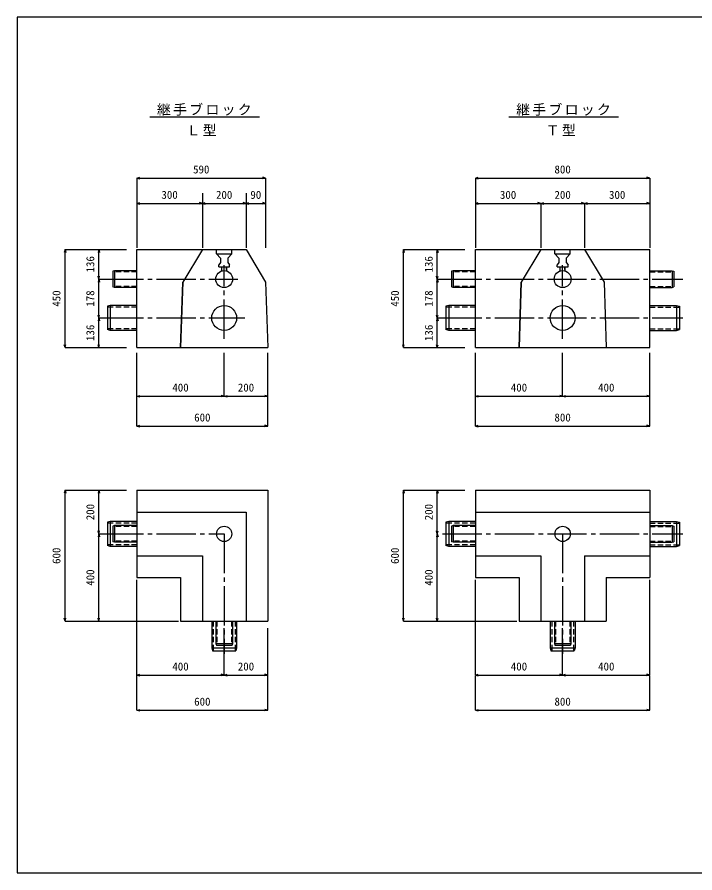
# Model space of a CAD drawing. Units: millimetres on the paper, enlarged 15 times, with parts at other scales. Extents: x -4937 to 2347, y -3080 to 1486.
# Drawn here: x -2095 to 235, y -1454 to 1486 of the extents above; entities that cross this region are included whole.
import ezdxf
from ezdxf.enums import TextEntityAlignment as Align

# ---------------------------------------------------------------- set-up
doc = ezdxf.new("R2010")
doc.units = ezdxf.units.MM
doc.header["$LTSCALE"] = 15
doc.linetypes.add('CHAIN2', pattern=[12, 9, -1, 1, -1])
doc.linetypes.add('DASHED1', pattern=[1.8, 1.2, -0.6])
for name, color, linetype in [('0-0_枠', 7, 'Continuous'), ('0-1', 3, 'Continuous'), ('0-2_パイプ', 4, 'Continuous'), ('0-4_ノズル', 7, 'Continuous'), ('0-6', 4, 'Continuous')]:
    doc.layers.add(name, color=color, linetype=linetype)
doc.styles.add('ＭＳ ゴシック', font='')
doc.styles.get('ＭＳ ゴシック').set_extended_font_data('MS Gothic')

msp = doc.modelspace()

# ---------------------------------------------------------------- linework, layer by layer
at = {"layer": '0-0_枠', "color": 5}
for p, q in [((-2094.86, 1486.01), (-2094.86, -1453.99)), ((2105.14, 1486.01), (-2094.86, 1486.01)), ((-2094.86, -1453.99), (2105.14, -1453.99))]:
    msp.add_line(p, q, dxfattribs=at)
at = {"layer": '0-1'}
for p, q in [((-1639.06, 1143.52), (-1262.11, 1143.52)), ((-404.62, 1143.52), (-27.67, 1143.52)), ((-1683.19, 687.94), (-1308.19, 687.94)), ((-1683.19, 350.44), (-1683.19, 687.94)), ((-1458.19, 687.94), (-1525.69, 575.44)), ((-1458.19, 687.94), (-1525.69, 575.44)), ((-1458.19, 687.94), (-1308.19, 687.94)), ((-1308.19, 687.94), (-1240.69, 575.44)), ((-519.96, 350.44), (-519.96, 687.94)), ((-519.96, 687.94), (80.04, 687.94)), ((-294.96, 687.94), (-362.46, 575.44)), ((-294.96, 687.94), (-362.46, 575.44)), ((-294.96, 687.94), (-144.96, 687.94)), ((-144.96, 687.94), (-77.46, 575.44)), ((80.04, 350.44), (80.04, 687.94)), ((-1533.19, 350.44), (-1525.69, 575.44)), ((-1525.69, 575.44), (-1533.19, 350.44)), ((-1240.69, 575.44), (-1233.19, 350.44)), ((-369.96, 350.44), (-362.46, 575.44)), ((-362.46, 575.44), (-369.96, 350.44)), ((-77.46, 575.44), (-69.96, 350.44)), ((-1683.19, 350.44), (-1233.19, 350.44)), ((-519.96, 350.44), (80.04, 350.44)), ((-1683.19, -139.46), (-1683.19, -439.46)), ((-1683.19, -139.46), (-1233.19, -139.46)), ((-1233.19, -139.46), (-1233.19, -589.46)), ((-519.96, -139.46), (-519.96, -439.46)), ((-519.96, -139.46), (80.04, -139.46)), ((80.04, -139.46), (80.04, -439.46)), ((-519.96, -214.46), (80.04, -214.46)), ((-1683.19, -364.46), (-1458.19, -364.46)), ((-1458.19, -364.46), (-1458.19, -589.46)), ((-519.96, -364.46), (-294.96, -364.46)), ((-294.96, -364.46), (-294.96, -589.46)), ((-144.96, -364.46), (-144.96, -589.46)), ((-144.96, -364.46), (80.04, -364.46)), ((-519.96, -439.46), (-369.96, -439.46)), ((-369.96, -439.46), (-369.96, -589.46)), ((-69.96, -439.46), (80.04, -439.46)), ((-69.96, -439.46), (-69.96, -589.46)), ((-1533.19, -589.46), (-1233.19, -589.46)), ((-369.96, -589.46), (-69.96, -589.46))]:
    msp.add_line(p, q, dxfattribs=at)
at = {"layer": '0-1', "color": 7, "linetype": 'CHAIN2'}
for p, q in [((-1383.19, 381.26), (-1383.19, 633.3)), ((-219.96, 381.26), (-219.96, 633.3)), ((-1795.69, 585.94), (-1335.83, 585.94)), ((-632.46, 585.94), (192.54, 585.94)), ((-1795.69, 452.44), (-1312.02, 452.44)), ((-632.46, 452.44), (192.54, 452.44)), ((-1795.69, -289.46), (-1383.19, -289.46)), ((-1383.19, -289.46), (-1383.19, -701.96)), ((-632.46, -289.46), (192.54, -289.46)), ((-219.96, -289.46), (-219.96, -701.96))]:
    msp.add_line(p, q, dxfattribs=at)
at = {"layer": '0-1', "color": 4}
for p, q in [((-519.96, -774.45), (-519.96, -446.96)), ((80.04, -774.45), (80.04, -446.96)), ((-219.96, -774.45), (-219.96, -613.61)), ((-519.96, -774.45), (-509.82, -771.73)), ((-519.96, -774.45), (-219.96, -774.45)), ((-519.96, -774.45), (-509.82, -777.16)), ((-519.96, -895.07), (-519.96, -777.16)), ((-219.96, -774.45), (-230.1, -771.73)), ((-219.96, -774.45), (-230.1, -777.16)), ((-219.96, -774.45), (-209.82, -771.73)), ((-219.96, -774.45), (80.04, -774.45)), ((-219.96, -774.45), (-209.82, -777.16)), ((80.04, -774.45), (69.9, -771.73)), ((80.04, -774.45), (69.9, -777.16)), ((80.04, -895.07), (80.04, -777.16)), ((-519.96, -895.07), (-509.82, -892.35)), ((-519.96, -895.07), (80.04, -895.07)), ((-519.96, -895.07), (-509.82, -897.79)), ((80.04, -895.07), (69.9, -892.35)), ((80.04, -895.07), (69.9, -897.79))]:
    msp.add_line(p, q, dxfattribs=at)
at = {"layer": '0-1'}
for points in [[(-1683.19, -214.46), (-1308.19, -214.46), (-1308.19, -589.46)], [(-1683.19, -439.46), (-1533.19, -439.46), (-1533.19, -589.46)]]:
    msp.add_lwpolyline(points, dxfattribs=at)
at = {"layer": '0-2_パイプ'}
for p, q in [((-1759.69, 614.44), (-1765.69, 612.83)), ((-1765.69, 612.83), (-1765.69, 559.04)), ((-1759.69, 614.44), (-1759.69, 557.44)), ((-1683.19, 614.44), (-1759.69, 614.44)), ((-596.46, 614.44), (-602.46, 612.83)), ((-602.46, 612.83), (-602.46, 559.04)), ((-596.46, 614.44), (-596.46, 557.44)), ((-519.96, 614.44), (-596.46, 614.44)), ((80.04, 614.44), (156.54, 614.44)), ((156.54, 614.44), (162.54, 612.83)), ((156.54, 614.44), (156.54, 557.44)), ((162.54, 612.83), (162.54, 559.04)), ((-1759.69, 557.44), (-1765.69, 559.04)), ((-596.46, 557.44), (-602.46, 559.04)), ((156.54, 557.44), (162.54, 559.04)), ((-1683.19, 557.44), (-1759.69, 557.44)), ((-519.96, 557.44), (-596.46, 557.44)), ((80.04, 557.44), (156.54, 557.44)), ((-1774.69, 495.19), (-1784.44, 492.57)), ((-1784.44, 492.57), (-1784.44, 412.3)), ((-1774.69, 495.19), (-1774.69, 409.69)), ((-1683.19, 495.19), (-1774.69, 495.19)), ((-611.46, 495.19), (-621.21, 492.57)), ((-621.21, 492.57), (-621.21, 412.3)), ((-611.46, 495.19), (-611.46, 409.69)), ((-519.96, 495.19), (-611.46, 495.19)), ((80.04, 495.19), (171.54, 495.19)), ((171.54, 495.19), (181.29, 492.57)), ((171.54, 495.19), (171.54, 409.69)), ((181.29, 492.57), (181.29, 412.3)), ((-1774.69, 409.69), (-1784.44, 412.3)), ((-611.46, 409.69), (-621.21, 412.3)), ((171.54, 409.69), (181.29, 412.3)), ((-1683.19, 409.69), (-1774.69, 409.69)), ((-519.96, 409.69), (-611.46, 409.69)), ((80.04, 409.69), (171.54, 409.69)), ((-1774.69, -246.71), (-1784.44, -249.32)), ((-1784.44, -249.32), (-1784.44, -329.6)), ((-1774.69, -246.71), (-1774.69, -332.21)), ((-1683.19, -246.71), (-1774.69, -246.71)), ((-1759.69, -260.96), (-1765.69, -262.57)), ((-1765.69, -262.57), (-1765.69, -316.35)), ((-1759.69, -260.96), (-1759.69, -317.96)), ((-1683.19, -260.96), (-1759.69, -260.96)), ((-611.46, -246.71), (-621.21, -249.32)), ((-621.21, -249.32), (-621.21, -329.6)), ((-611.46, -246.71), (-611.46, -332.21)), ((-519.96, -246.71), (-611.46, -246.71)), ((-596.46, -260.96), (-602.46, -262.57)), ((-602.46, -262.57), (-602.46, -316.35)), ((-596.46, -260.96), (-596.46, -317.96)), ((-519.96, -260.96), (-596.46, -260.96)), ((80.04, -246.71), (171.54, -246.71)), ((80.04, -260.96), (156.54, -260.96)), ((156.54, -260.96), (162.54, -262.57)), ((156.54, -260.96), (156.54, -317.96)), ((162.54, -262.57), (162.54, -316.35)), ((171.54, -246.71), (181.29, -249.32)), ((171.54, -246.71), (171.54, -332.21)), ((181.29, -249.32), (181.29, -329.6)), ((-1759.69, -317.96), (-1765.69, -316.35)), ((-1683.19, -317.96), (-1759.69, -317.96)), ((-596.46, -317.96), (-602.46, -316.35)), ((-519.96, -317.96), (-596.46, -317.96)), ((80.04, -317.96), (156.54, -317.96)), ((156.54, -317.96), (162.54, -316.35)), ((-1774.69, -332.21), (-1784.44, -329.6)), ((-1683.19, -332.21), (-1774.69, -332.21)), ((-611.46, -332.21), (-621.21, -329.6)), ((-519.96, -332.21), (-611.46, -332.21)), ((80.04, -332.21), (171.54, -332.21)), ((171.54, -332.21), (181.29, -329.6)), ((-1425.94, -589.46), (-1425.94, -680.96)), ((-1411.69, -589.46), (-1411.69, -665.96)), ((-1354.69, -589.46), (-1354.69, -665.96)), ((-1340.44, -589.46), (-1340.44, -680.96)), ((-262.71, -589.46), (-262.71, -680.96)), ((-248.46, -589.46), (-248.46, -665.96)), ((-191.46, -589.46), (-191.46, -665.96)), ((-177.21, -589.46), (-177.21, -680.96)), ((-1411.69, -665.96), (-1410.08, -671.96)), ((-1411.69, -665.96), (-1354.69, -665.96)), ((-1410.08, -671.96), (-1356.3, -671.96)), ((-1354.69, -665.96), (-1356.3, -671.96)), ((-248.46, -665.96), (-246.85, -671.96)), ((-248.46, -665.96), (-191.46, -665.96)), ((-246.85, -671.96), (-193.07, -671.96)), ((-191.46, -665.96), (-193.07, -671.96)), ((-1425.94, -680.96), (-1423.33, -690.71)), ((-1425.94, -680.96), (-1340.44, -680.96)), ((-1423.33, -690.71), (-1343.05, -690.71)), ((-1340.44, -680.96), (-1343.05, -690.71)), ((-262.71, -680.96), (-260.1, -690.71)), ((-262.71, -680.96), (-177.21, -680.96)), ((-260.1, -690.71), (-179.82, -690.71)), ((-177.21, -680.96), (-179.82, -690.71))]:
    msp.add_line(p, q, dxfattribs=at)
at = {"layer": '0-2_パイプ', "linetype": 'DASHED1'}
for p, q in [((-1683.19, 611.06), (-1765.69, 611.06)), ((-519.96, 611.06), (-602.46, 611.06)), ((80.04, 611.06), (162.54, 611.06)), ((-1683.19, 560.81), (-1765.69, 560.81)), ((-519.96, 560.81), (-602.46, 560.81)), ((80.04, 560.81), (162.54, 560.81)), ((-1683.19, 489.86), (-1784.44, 489.86)), ((-519.96, 489.86), (-621.21, 489.86)), ((80.04, 489.86), (181.29, 489.86)), ((-1683.19, 415.01), (-1784.44, 415.01)), ((-519.96, 415.01), (-621.21, 415.01)), ((80.04, 415.01), (181.29, 415.01)), ((-1683.19, -252.04), (-1784.44, -252.04)), ((-1683.19, -264.34), (-1765.69, -264.34)), ((-519.96, -252.04), (-621.21, -252.04)), ((-519.96, -264.34), (-602.46, -264.34)), ((80.04, -252.04), (181.29, -252.04)), ((80.04, -264.34), (162.54, -264.34)), ((-1683.19, -314.59), (-1765.69, -314.59)), ((-519.96, -314.59), (-602.46, -314.59)), ((80.04, -314.59), (162.54, -314.59)), ((-1683.19, -326.89), (-1784.44, -326.89)), ((-519.96, -326.89), (-621.21, -326.89)), ((80.04, -326.89), (181.29, -326.89)), ((-1420.62, -589.46), (-1420.62, -690.71)), ((-1408.32, -589.46), (-1408.32, -671.96)), ((-1358.07, -589.46), (-1358.07, -671.96)), ((-1345.77, -589.46), (-1345.77, -690.71)), ((-257.38, -589.46), (-257.38, -690.71)), ((-245.08, -589.46), (-245.08, -671.96)), ((-194.83, -589.46), (-194.83, -671.96)), ((-182.53, -589.46), (-182.53, -690.71))]:
    msp.add_line(p, q, dxfattribs=at)
at = {"layer": '0-2_パイプ', "color": 7}
for centre, radius in [((-1383.19, 585.94), 29.12), ((-219.96, 585.94), 29.12), ((-1383.19, 452.44), 42.75), ((-219.96, 452.44), 42.75)]:
    msp.add_circle(centre, radius, dxfattribs=at)
at = {"layer": '0-4_ノズル'}
for p, q in [((-1409.61, 672.71), (-1409.61, 687.71)), ((-1409.61, 672.71), (-1409.61, 687.71)), ((-1357.11, 672.71), (-1357.11, 687.71)), ((-1357.11, 672.71), (-1357.11, 687.71)), ((-246.37, 672.71), (-246.37, 687.71)), ((-246.37, 672.71), (-246.37, 687.71)), ((-193.87, 672.71), (-193.87, 687.71)), ((-193.87, 672.71), (-193.87, 687.71)), ((-1409.61, 672.71), (-1357.11, 672.71)), ((-1409.61, 672.71), (-1396.11, 657.71)), ((-1409.61, 672.71), (-1357.11, 672.71)), ((-1409.61, 672.71), (-1396.11, 657.71)), ((-1396.11, 657.71), (-1396.11, 642.71)), ((-1396.11, 657.71), (-1396.11, 642.71)), ((-1357.11, 672.71), (-1370.61, 657.71)), ((-1357.11, 672.71), (-1370.61, 657.71)), ((-1370.61, 657.71), (-1370.61, 642.71)), ((-1370.61, 657.71), (-1370.61, 642.71)), ((-246.37, 672.71), (-193.87, 672.71)), ((-246.37, 672.71), (-232.87, 657.71)), ((-246.37, 672.71), (-193.87, 672.71)), ((-246.37, 672.71), (-232.87, 657.71)), ((-232.87, 657.71), (-232.87, 642.71)), ((-232.87, 657.71), (-232.87, 642.71)), ((-193.87, 672.71), (-207.37, 657.71)), ((-193.87, 672.71), (-207.37, 657.71)), ((-207.37, 657.71), (-207.37, 642.71)), ((-207.37, 657.71), (-207.37, 642.71)), ((-1396.11, 642.71), (-1402.11, 635.21)), ((-1396.11, 642.71), (-1402.11, 635.21)), ((-1402.11, 627.71), (-1402.11, 635.21)), ((-1402.11, 627.71), (-1402.11, 635.21)), ((-1391.61, 618.9), (-1391.61, 627.71)), ((-1391.61, 613.67), (-1391.61, 627.71)), ((-1375.11, 618.9), (-1375.11, 627.71)), ((-1375.11, 625.52), (-1375.11, 613.18)), ((-1370.61, 642.71), (-1364.61, 635.21)), ((-1370.61, 642.71), (-1364.61, 635.21)), ((-232.87, 642.71), (-238.87, 635.21)), ((-232.87, 642.71), (-238.87, 635.21)), ((-238.87, 627.71), (-238.87, 635.21)), ((-238.87, 627.71), (-238.87, 635.21)), ((-228.37, 618.9), (-228.37, 627.71)), ((-228.37, 613.67), (-228.37, 627.71)), ((-211.87, 618.9), (-211.87, 627.71)), ((-211.87, 625.52), (-211.87, 613.18)), ((-207.37, 642.71), (-201.37, 635.21)), ((-207.37, 642.71), (-201.37, 635.21))]:
    msp.add_line(p, q, dxfattribs=at)
for points in [[(-1402.11, 627.71), (-1364.61, 627.71), (-1364.61, 635.21)], [(-1402.11, 627.71), (-1364.61, 627.71), (-1364.61, 635.21)], [(-238.87, 627.71), (-201.37, 627.71), (-201.37, 635.21)], [(-238.87, 627.71), (-201.37, 627.71), (-201.37, 635.21)]]:
    msp.add_lwpolyline(points, dxfattribs=at)
for centre in [(-1383.19, -289.46), (-219.96, -289.46)]:
    msp.add_circle(centre, 26.25, dxfattribs=at)
at = {"layer": '0-6'}
for p, q in [((-1683.19, 933.23), (-1673.05, 935.95)), ((-1683.19, 933.23), (-1240.69, 933.23)), ((-1683.19, 933.23), (-1673.05, 930.51)), ((-1683.19, 933.23), (-1683.19, 845.98)), ((-1240.69, 933.23), (-1250.83, 935.95)), ((-1240.69, 933.23), (-1250.83, 930.51)), ((-1240.69, 933.23), (-1240.69, 845.98)), ((-519.96, 933.23), (-509.82, 935.95)), ((-519.96, 933.23), (80.04, 933.23)), ((-519.96, 933.23), (-509.82, 930.51)), ((-519.96, 933.23), (-519.96, 845.98)), ((80.04, 933.23), (69.9, 935.95)), ((80.04, 933.23), (69.9, 930.51)), ((80.04, 933.23), (80.04, 845.98)), ((-1683.19, 880.77), (-1683.19, 693.63)), ((-1458.19, 880.77), (-1458.19, 693.63)), ((-1308.19, 880.77), (-1308.19, 693.63)), ((-1240.69, 880.77), (-1240.69, 693.63)), ((-1683.19, 845.98), (-1673.05, 848.69)), ((-1683.19, 845.98), (-1458.19, 845.98)), ((-1683.19, 845.98), (-1673.05, 843.26)), ((-1458.19, 845.98), (-1468.33, 848.69)), ((-1458.19, 845.98), (-1468.33, 843.26)), ((-1458.19, 845.98), (-1448.05, 848.69)), ((-1458.19, 845.98), (-1308.19, 845.98)), ((-1458.19, 845.98), (-1448.05, 843.26)), ((-1308.19, 845.98), (-1318.33, 848.69)), ((-1308.19, 845.98), (-1318.33, 843.26)), ((-1308.19, 845.98), (-1298.05, 848.69)), ((-1308.19, 845.98), (-1240.69, 845.98)), ((-1308.19, 845.98), (-1298.05, 843.26)), ((-1240.69, 845.98), (-1250.83, 848.69)), ((-1240.69, 845.98), (-1250.83, 843.26)), ((-519.96, 845.98), (-509.82, 848.69)), ((-519.96, 845.98), (-294.96, 845.98)), ((-519.96, 845.98), (-509.82, 843.26)), ((-519.96, 845.98), (-519.96, 693.63)), ((-294.96, 845.98), (-305.1, 848.69)), ((-294.96, 845.98), (-305.1, 843.26)), ((-294.96, 845.98), (-284.82, 848.69)), ((-294.96, 845.98), (-294.96, 693.63)), ((-294.96, 845.98), (-144.96, 845.98)), ((-294.96, 845.98), (-284.82, 843.26)), ((-144.96, 845.98), (-155.1, 848.69)), ((-144.96, 845.98), (-155.1, 843.26)), ((-144.96, 845.98), (-134.82, 848.69)), ((-144.96, 845.98), (-144.96, 693.63)), ((-144.96, 845.98), (80.04, 845.98)), ((-144.96, 845.98), (-134.82, 843.26)), ((80.04, 845.98), (69.9, 848.69)), ((80.04, 845.98), (69.9, 843.26)), ((80.04, 845.98), (80.04, 693.63)), ((-1930.17, 687.94), (-1932.89, 677.79)), ((-1930.17, 350.44), (-1930.17, 687.94)), ((-1930.17, 687.94), (-1927.45, 677.79)), ((-1930.17, 687.94), (-1813.95, 687.94)), ((-1813.95, 687.94), (-1816.66, 677.79)), ((-1813.95, 585.94), (-1813.95, 687.94)), ((-1813.95, 687.94), (-1811.23, 677.79)), ((-1813.95, 687.94), (-1719.39, 687.94)), ((-766.94, 687.94), (-769.66, 677.79)), ((-766.94, 350.44), (-766.94, 687.94)), ((-766.94, 687.94), (-764.22, 677.79)), ((-766.94, 687.94), (-650.71, 687.94)), ((-650.71, 687.94), (-653.43, 677.79)), ((-650.71, 585.94), (-650.71, 687.94)), ((-650.71, 687.94), (-648, 677.79)), ((-650.71, 687.94), (-556.16, 687.94)), ((-1813.95, 585.94), (-1816.66, 596.08)), ((-1813.95, 585.94), (-1811.23, 596.08)), ((-650.71, 585.94), (-653.43, 596.08)), ((-650.71, 585.94), (-648, 596.08)), ((-1813.95, 585.94), (-1816.66, 575.79)), ((-1813.95, 452.44), (-1813.95, 585.94)), ((-1813.95, 585.94), (-1811.23, 575.79)), ((-1813.95, 585.94), (-1719.39, 585.94)), ((-650.71, 585.94), (-653.43, 575.79)), ((-650.71, 452.44), (-650.71, 585.94)), ((-650.71, 585.94), (-648, 575.79)), ((-650.71, 585.94), (-556.16, 585.94)), ((-1813.95, 452.44), (-1816.66, 462.58)), ((-1813.95, 452.44), (-1816.66, 442.29)), ((-1813.95, 452.44), (-1811.23, 462.58)), ((-1813.95, 350.44), (-1813.95, 452.44)), ((-1813.95, 452.44), (-1811.23, 442.29)), ((-1813.95, 452.44), (-1719.39, 452.44)), ((-650.71, 452.44), (-653.43, 462.58)), ((-650.71, 452.44), (-653.43, 442.29)), ((-650.71, 452.44), (-648, 462.58)), ((-650.71, 350.44), (-650.71, 452.44)), ((-650.71, 452.44), (-648, 442.29)), ((-650.71, 452.44), (-556.16, 452.44)), ((-1930.17, 350.44), (-1932.89, 360.58)), ((-1930.17, 350.44), (-1927.45, 360.58)), ((-1813.95, 350.44), (-1816.66, 360.58)), ((-1813.95, 350.44), (-1811.23, 360.58)), ((-766.94, 350.44), (-769.66, 360.58)), ((-766.94, 350.44), (-764.22, 360.58)), ((-650.71, 350.44), (-653.43, 360.58)), ((-650.71, 350.44), (-648, 360.58)), ((-1930.17, 350.44), (-1813.95, 350.44)), ((-1813.95, 350.44), (-1719.39, 350.44)), ((-1683.19, 183.89), (-1683.19, 332.73)), ((-1383.19, 183.89), (-1383.19, 332.73)), ((-1233.19, 183.89), (-1233.19, 332.73)), ((-766.94, 350.44), (-650.71, 350.44)), ((-650.71, 350.44), (-556.16, 350.44)), ((-519.96, 183.89), (-519.96, 332.73)), ((-219.96, 183.89), (-219.96, 332.73)), ((80.04, 183.89), (80.04, 332.73)), ((-1683.19, 183.89), (-1673.05, 186.6)), ((-1683.19, 183.89), (-1383.19, 183.89)), ((-1683.19, 183.89), (-1673.05, 181.17)), ((-1683.19, 81), (-1683.19, 183.89)), ((-1383.19, 183.89), (-1393.33, 186.6)), ((-1383.19, 183.89), (-1393.33, 181.17)), ((-1383.19, 183.89), (-1373.05, 186.6)), ((-1383.19, 183.89), (-1233.19, 183.89)), ((-1383.19, 183.89), (-1373.05, 181.17)), ((-1233.19, 183.89), (-1243.33, 186.6)), ((-1233.19, 183.89), (-1243.33, 181.17)), ((-1233.19, 81), (-1233.19, 183.89)), ((-519.96, 183.89), (-509.82, 186.6)), ((-519.96, 183.89), (-219.96, 183.89)), ((-519.96, 183.89), (-509.82, 181.17)), ((-519.96, 81), (-519.96, 183.89)), ((-219.96, 183.89), (-230.1, 186.6)), ((-219.96, 183.89), (-230.1, 181.17)), ((-219.96, 183.89), (-209.82, 186.6)), ((-219.96, 183.89), (80.04, 183.89)), ((-219.96, 183.89), (-209.82, 181.17)), ((80.04, 183.89), (69.9, 186.6)), ((80.04, 183.89), (69.9, 181.17)), ((80.04, 81), (80.04, 183.89)), ((-1683.19, 81), (-1673.05, 83.72)), ((-1683.19, 81), (-1233.19, 81)), ((-1683.19, 81), (-1673.05, 78.28)), ((-1233.19, 81), (-1243.33, 83.72)), ((-1233.19, 81), (-1243.33, 78.28)), ((-519.96, 81), (-509.82, 83.72)), ((-519.96, 81), (80.04, 81)), ((-519.96, 81), (-509.82, 78.28)), ((80.04, 81), (69.9, 83.72)), ((80.04, 81), (69.9, 78.28)), ((-1930.17, -139.46), (-1932.89, -149.6)), ((-1930.17, -589.46), (-1930.17, -139.46)), ((-1930.17, -139.46), (-1927.45, -149.6)), ((-1930.17, -139.46), (-1813.95, -139.46)), ((-1813.95, -139.46), (-1816.66, -149.6)), ((-1813.95, -289.46), (-1813.95, -139.46)), ((-1813.95, -139.46), (-1811.23, -149.6)), ((-1813.95, -139.46), (-1719.39, -139.46)), ((-766.94, -139.46), (-769.66, -149.6)), ((-766.94, -589.46), (-766.94, -139.46)), ((-766.94, -139.46), (-764.22, -149.6)), ((-766.94, -139.46), (-650.71, -139.46)), ((-650.71, -139.46), (-653.43, -149.6)), ((-650.71, -289.46), (-650.71, -139.46)), ((-650.71, -139.46), (-648, -149.6)), ((-650.71, -139.46), (-556.16, -139.46)), ((-1813.95, -289.46), (-1816.66, -279.32)), ((-1813.95, -289.46), (-1816.66, -299.6)), ((-1813.95, -289.46), (-1811.23, -279.32)), ((-1813.95, -589.46), (-1813.95, -289.46)), ((-1813.95, -289.46), (-1811.23, -299.6)), ((-1813.95, -289.46), (-1719.39, -289.46)), ((-650.71, -289.46), (-653.43, -279.32)), ((-650.71, -289.46), (-653.43, -299.6)), ((-650.71, -289.46), (-648, -279.32)), ((-650.71, -589.46), (-650.71, -289.46)), ((-650.71, -289.46), (-648, -299.6)), ((-1683.19, -774.45), (-1683.19, -446.96)), ((-1930.17, -589.46), (-1932.89, -579.32)), ((-1930.17, -589.46), (-1927.45, -579.32)), ((-1813.95, -589.46), (-1816.66, -579.32)), ((-1813.95, -589.46), (-1811.23, -579.32)), ((-766.94, -589.46), (-769.66, -579.32)), ((-766.94, -589.46), (-764.22, -579.32)), ((-650.71, -589.46), (-653.43, -579.32)), ((-650.71, -589.46), (-648, -579.32)), ((-1930.17, -589.46), (-1813.95, -589.46)), ((-1813.95, -589.46), (-1540.69, -589.46)), ((-1383.19, -774.45), (-1383.19, -613.61)), ((-1233.19, -774.45), (-1233.19, -613.61)), ((-766.94, -589.46), (-650.71, -589.46)), ((-650.71, -589.46), (-377.46, -589.46)), ((-1683.19, -774.45), (-1673.05, -771.73)), ((-1683.19, -774.45), (-1383.19, -774.45)), ((-1683.19, -774.45), (-1673.05, -777.16)), ((-1683.19, -895.07), (-1683.19, -774.45)), ((-1383.19, -774.45), (-1393.33, -771.73)), ((-1383.19, -774.45), (-1393.33, -777.16)), ((-1383.19, -774.45), (-1373.05, -771.73)), ((-1383.19, -774.45), (-1233.19, -774.45)), ((-1383.19, -774.45), (-1373.05, -777.16)), ((-1233.19, -774.45), (-1243.33, -771.73)), ((-1233.19, -774.45), (-1243.33, -777.16)), ((-1233.19, -895.07), (-1233.19, -774.45)), ((-1683.19, -895.07), (-1673.05, -892.35)), ((-1683.19, -895.07), (-1233.19, -895.07)), ((-1683.19, -895.07), (-1673.05, -897.79)), ((-1233.19, -895.07), (-1243.33, -892.35)), ((-1233.19, -895.07), (-1243.33, -897.79))]:
    msp.add_line(p, q, dxfattribs=at)

# ---------------------------------------------------------------- texts
at = {"layer": '0-1', "color": 4, "style": 'ＭＳ ゴシック'}
for s, p in [('400', (-398.08, -766.95)), ('400', (-98.08, -766.95)), ('800', (-248.08, -887.57))]:
    msp.add_text(s, height=27.49, dxfattribs=at).set_placement(p, align=Align.BOTTOM_LEFT)
at = {"layer": '0-1', "color": 7, "char_height": 34.84, "attachment_point": 7, "style": 'ＭＳ ゴシック'}
for s, insert in [('\\T1.17;継手ブロック', (-1614.22, 1147.23)), ('\\T1.17;継手ブロック', (-379.78, 1147.23)), ('\\T1.17;Ｌ型', (-1512.7, 1077.61)), ('\\T1.17;Ｔ型', (-278.26, 1077.61))]:
    msp.add_mtext(s, dxfattribs=dict(at, insert=insert))
at = {"layer": '0-6', "style": 'ＭＳ ゴシック'}
for s, p in [('590', (-1490.07, 940.73)), ('800', (-248.08, 940.73)), ('300', (-1598.82, 853.48)), ('200', (-1411.32, 853.48)), ('90', (-1293.19, 853.48)), ('300', (-435.58, 853.48)), ('200', (-248.08, 853.48)), ('300', (-60.58, 853.48)), ('400', (-1561.32, 191.39)), ('200', (-1336.32, 191.39)), ('400', (-398.08, 191.39)), ('400', (-98.08, 191.39)), ('600', (-1486.32, 88.5)), ('800', (-248.08, 88.5)), ('400', (-1561.32, -766.95)), ('200', (-1336.32, -766.95)), ('600', (-1486.32, -887.57))]:
    msp.add_text(s, height=27.49, dxfattribs=at).set_placement(p, align=Align.BOTTOM_LEFT)
for s, p in [('136', (-1821.45, 608.81)), ('136', (-658.21, 608.81)), ('450', (-1937.67, 491.06)), ('178', (-1821.45, 491.06)), ('450', (-774.44, 491.06)), ('178', (-658.21, 491.06)), ('136', (-1821.45, 373.31)), ('136', (-658.21, 373.31)), ('200', (-1821.45, -242.59)), ('200', (-658.21, -242.59)), ('600', (-1937.67, -392.59)), ('600', (-774.44, -392.59)), ('400', (-1821.45, -467.59)), ('400', (-658.21, -467.59))]:
    msp.add_text(s, height=27.49, rotation=90, dxfattribs=at).set_placement(p, align=Align.BOTTOM_LEFT)

doc.saveas('drawing.dxf')
